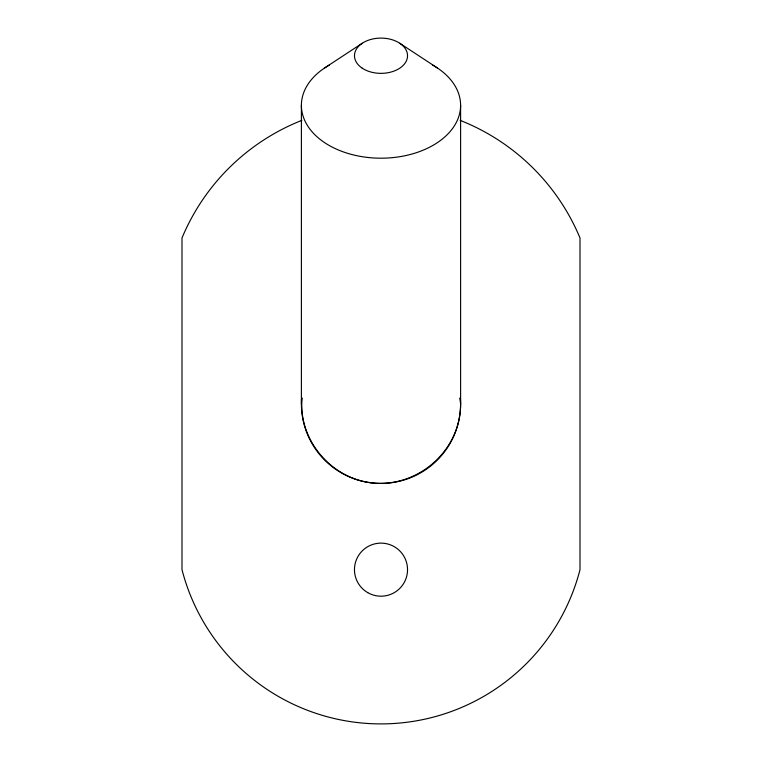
<?xml version="1.0" encoding="UTF-8"?>
<svg xmlns="http://www.w3.org/2000/svg" width="762" height="762" viewBox="0 0 762 762"><rect width="100%" height="100%" fill="white"/><g stroke="black" fill="none" stroke-linecap="round" stroke-linejoin="round"><path stroke-width="1.14" d="M460.6 105.308L460.6 403.822C460.839 454.962 409.737 494.176 360.397 480.708C324.898 471.049 298.19 435.064 302.152 398.097M324.717 67.913L362.236 43.263M399.764 43.263L437.283 67.913M459.848 398.097L460.6 403.822M301.4 105.308L301.4 403.822M301.885 120.348A215.589 215.589 0 0 0 181.994 237.982L181.994 569.662A205.502 205.502 0 0 0 580.006 569.662L580.006 237.982A215.589 215.589 0 0 0 460.115 120.348M460.391 398.059A79.6 79.6 0 0 1 381 483.422A79.6 79.6 0 0 1 301.609 398.059M432.511 64.989A79.6 52.883 0 0 1 438.798 141.675A79.6 52.883 0 0 1 323.202 141.675A79.6 52.883 0 0 1 329.489 64.989M367.732 592.636A26.537 26.537 0 0 0 407.537 569.662A26.537 26.537 0 0 0 367.732 546.678A26.537 26.537 0 0 0 367.732 592.636M362.236 68.189A26.537 17.631 0 0 0 406.632 60.293A26.537 17.631 0 0 0 374.132 38.7A26.537 17.631 0 0 0 362.236 68.189"/></g></svg>
